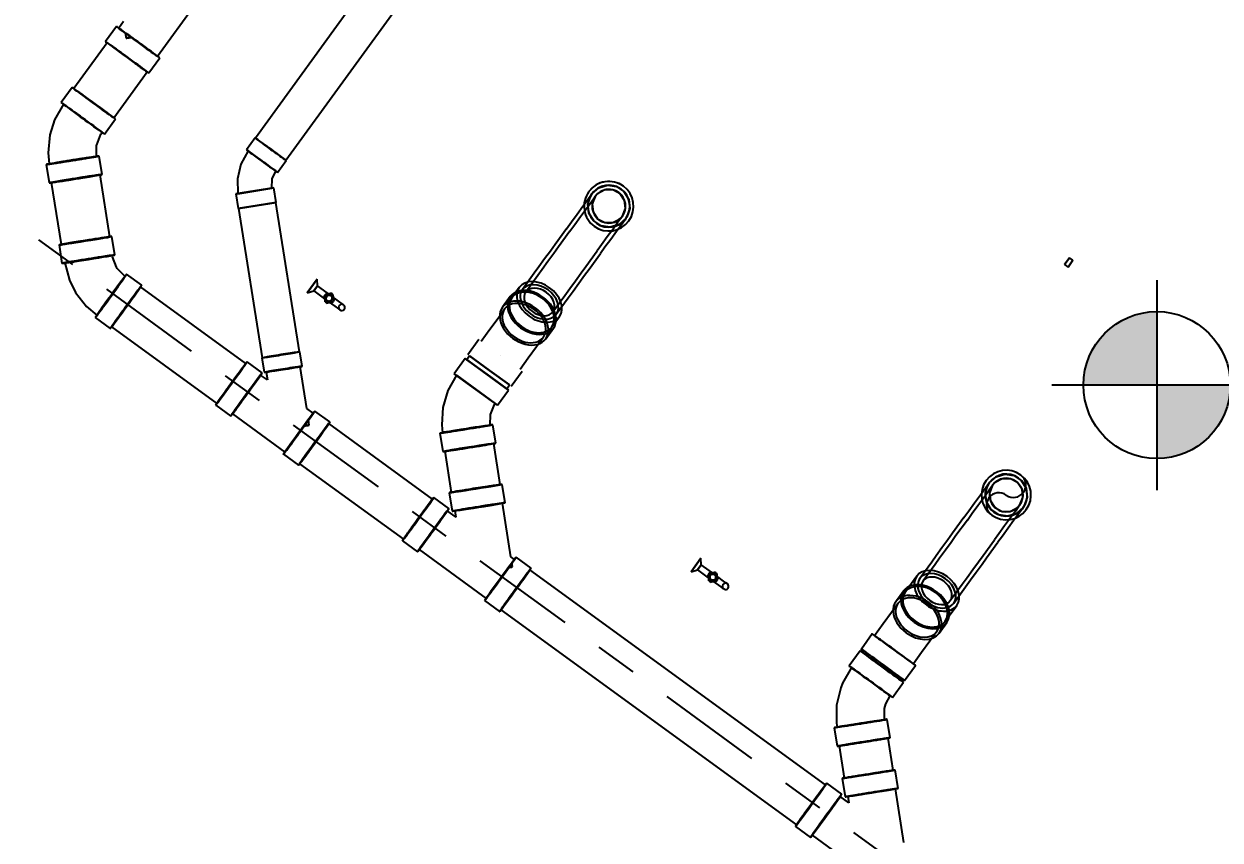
# Model space of a CAD drawing. Header units: inches. Extents: x 400392 to 401495, y 4543971 to 4544133.
# Drawn here: x 400759.163 to 400762.012, y 4544095.91 to 4544097.853 of the extents above; entities that cross this region are included whole.
import ezdxf

# ---------------------------------------------------------------- set-up
doc = ezdxf.new("R2010")
doc.units = ezdxf.units.IN
doc.header["$MEASUREMENT"] = 0
doc.linetypes.add('CENTER', pattern=[2, 1.25, -0.25, 0.25, -0.25])
doc.linetypes.add('CONTINU', pattern=[0])
doc.layers.add('A-DETL-GENF', color=92, linetype='Continuous', lineweight=9)
for name, color, linetype in [('kolon tarama prota', 252, 'Continuous'), ('skesit prota', 7, 'Continuous'), ('st-s_level (kot)', 6, 'Continuous'), ('st-s_levelmark (kot işareti)', 4, 'Continuous')]:
    doc.layers.add(name, color=color, linetype=linetype)
doc.styles.add('OLCU', font='romanstw.shx')

# ---------------------------------------------------------------- blocks, each defined once
blk = doc.blocks.new('+24.06 mekanik')
at = {"layer": 'kolon tarama prota', "color": 253}
for p, q in [((3771.2, 165337.7), (3771.1, 164343)), ((3861.1, 164343), (3861.2, 165337.7)), ((5517.6, 165252.2), (5507.6, 165252.2)), ((5507.6, 165232.2), (5507.6, 165252.2)), ((5507.6, 165252.2), (5507.6, 165232.2)), ((5507.6, 165232.2), (5517.6, 165232.2)), ((5517.6, 165232.2), (5517.6, 165252.2)), ((5517.6, 165252.2), (5517.6, 165232.2)), ((4547.6, 164765.6), (4547.6, 164765.6)), ((4547.6, 164647.6), (4547.6, 164647.6)), ((4497.6, 164604.1), (4497.6, 164558.1)), ((4507.6, 164604.1), (4507.6, 164558.1)), ((4587.6, 164558.1), (4587.6, 164604.1)), ((4597.6, 164558.1), (4597.6, 164604.1)), ((5667.6, 164604.1), (5667.6, 164558.1)), ((5677.6, 164604.1), (5677.6, 164558.1)), ((5757.6, 164558.1), (5757.6, 164604.1)), ((5767.6, 164558.1), (5767.6, 164604.1)), ((3468, 164363.5), (3468, 164518.4)), ((4497.6, 164473.3), (4497.6, 164424.9)), ((4507.6, 164473.3), (4507.6, 164424.9)), ((4587.6, 164424.9), (4587.6, 164473.3)), ((4597.6, 164424.9), (4597.6, 164473.3)), ((5667.6, 164473.3), (5667.6, 164424.9)), ((5677.6, 164473.3), (5677.6, 164424.9)), ((5757.6, 164424.9), (5757.6, 164473.3)), ((5767.6, 164424.9), (5767.6, 164473.3)), ((4488.6, 164424.9), (4488.6, 164394.2)), ((4606.6, 164394.2), (4606.6, 164424.8)), ((5658.6, 164424.9), (5658.6, 164378)), ((5776.6, 164377.9), (5776.6, 164424.9)), ((3353.7, 164382.6), (3353.7, 164363.5)), ((4483.9, 164394.2), (4483.9, 164362.8)), ((4611.4, 164362.8), (4611.4, 164394.2)), ((5653.9, 164378), (5653.9, 164346.5)), ((5781.4, 164346.5), (5781.4, 164378)), ((3347.1, 164363.5), (3347.1, 164319.1)), ((3372.8, 164363.5), (3381.9, 164354.4)), ((3391.1, 164363.2), (3390.9, 164363.8)), ((3474.6, 164319.1), (3474.6, 164363.5)), ((3770.3, 164343), (3770.3, 164308)), ((3861.9, 164308), (3861.9, 164343)), ((3351.9, 164319.1), (3351.9, 164183.9)), ((3469.9, 164183.9), (3469.9, 164319.1)), ((3811.7, 164208), (3876.5, 164272.7)), ((3876.5, 164272.7), (3811.7, 164208)), ((3815.2, 164211.4), (3873.1, 164269.3)), ((3873.1, 164269.3), (3815.2, 164211.4)), ((3901.2, 164248), (3876.5, 164272.7)), ((4483.9, 164267.9), (4483.9, 164223.4)), ((4547.6, 164267.9), (4547.6, 164267.9)), ((4547.6, 164267.9), (4547.6, 164267.9)), ((4547.6, 164267.9), (4547.6, 164267.9)), ((4547.6, 164267.9), (4547.6, 164267.9)), ((4611.4, 164223.4), (4611.4, 164267.9)), ((3836.5, 164183.2), (3901.2, 164248)), ((3901.2, 164248), (3836.5, 164183.2)), ((3900.7, 164247.4), (3868.9, 164215.6)), ((3868.9, 164215.6), (3900.7, 164247.4)), ((4155.2, 163992.9), (3900.7, 164247.4)), ((5653.9, 164251.6), (5653.9, 164207.2)), ((5781.4, 164207.2), (5781.4, 164251.6)), ((3811.7, 164208), (3836.5, 164183.2)), ((3868.9, 164215.6), (3837, 164183.8)), ((3837, 164183.8), (3868.9, 164215.6)), ((4483.9, 164212), (4483.9, 164167.5)), ((4483.9, 164212), (4611.4, 164212)), ((4611.4, 164212), (4483.9, 164212)), ((4488.6, 164223.4), (4488.6, 164212)), ((4488.6, 164223.4), (4547.6, 164223.4)), ((4547.6, 164223.4), (4488.6, 164223.4)), ((4488.6, 164212), (4547.6, 164212)), ((4547.6, 164212), (4488.6, 164212)), ((4547.6, 164223.4), (4606.6, 164223.4)), ((4606.6, 164223.4), (4547.6, 164223.4)), ((4547.6, 164223.4), (4547.6, 164223.4)), ((4547.6, 164223.4), (4547.6, 164223.4)), ((4547.6, 164212), (4606.6, 164212)), ((4606.6, 164212), (4547.6, 164212)), ((4606.6, 164212), (4606.6, 164223.4)), ((4611.4, 164167.5), (4611.4, 164212)), ((5653.9, 164202.2), (5653.9, 164157.7)), ((5658.6, 164207.2), (5658.6, 164202.2)), ((5776.6, 164202.2), (5776.6, 164207.2)), ((5781.4, 164157.7), (5781.4, 164202.2)), ((3347.1, 164183.9), (3347.1, 164139.5)), ((3474.6, 164139.5), (3474.6, 164183.9)), ((3837, 164183.8), (4091.5, 163929.3)), ((4097.6, 164145.2), (4087.6, 164157.7)), ((4087.6, 164157.7), (4087.6, 164117.7)), ((4087.6, 164117.7), (4087.6, 164157.7)), ((4137.2, 164145.2), (4097.6, 164145.2)), ((4097.6, 164145.2), (4097.6, 164130.2)), ((4097.6, 164130.2), (4097.6, 164145.2)), ((4097.6, 164130.2), (4097.6, 164145.2)), ((4097.6, 164145.2), (4097.6, 164130.2)), ((4159.5, 164145.2), (4137.2, 164145.2)), ((4483.9, 164167.5), (4611.4, 164167.5)), ((4611.4, 164167.5), (4483.9, 164167.5)), ((4604.8, 164167.5), (4490.5, 164167.5)), ((4490.5, 164167.5), (4604.8, 164167.5)), ((5227.6, 164145.2), (5217.6, 164157.7)), ((5217.6, 164157.7), (5217.6, 164117.7)), ((5217.6, 164117.7), (5217.6, 164157.7)), ((5267.1, 164145.2), (5227.6, 164145.2)), ((5227.6, 164145.2), (5227.6, 164130.2)), ((5227.6, 164130.2), (5227.6, 164145.2)), ((5227.6, 164130.2), (5227.6, 164145.2)), ((5227.6, 164145.2), (5227.6, 164130.2)), ((5289.5, 164145.2), (5267.1, 164145.2)), ((5777.9, 164136), (5774.8, 164157.7)), ((4087.6, 164117.7), (4097.6, 164130.2)), ((4097.6, 164130.2), (4137.2, 164130.2)), ((4137.2, 164130.2), (4159.5, 164130.2)), ((4661.2, 164091.7), (4629.7, 164123.1)), ((5217.6, 164117.7), (5227.6, 164130.2)), ((5227.6, 164130.2), (5267.1, 164130.2)), ((5267.1, 164130.2), (5289.5, 164130.2)), ((3526.7, 164058.2), (3495.2, 164089.7)), ((4727.9, 164018.2), (4657.8, 164088.3)), ((5833.4, 164076.5), (5802, 164107.9)), ((5885, 164018.2), (5830.1, 164073.2)), ((3629, 163949.2), (3523.3, 164054.9)), ((4539.6, 164033), (4571, 164001.5)), ((3405.1, 163999.5), (3436.5, 163968.1)), ((4574.4, 164004.9), (4644.5, 163934.8)), ((4762.7, 163990.2), (4731.3, 164021.6)), ((5711.8, 164017.8), (5743.3, 163986.4)), ((5919.8, 163990.2), (5888.4, 164021.6)), ((3439.9, 163971.4), (3545.6, 163865.7)), ((4155.2, 163992.9), (4123.4, 163961.1)), ((4123.4, 163961.1), (4155.2, 163992.9)), ((4180.5, 163968.8), (4155.7, 163993.5)), ((4849.7, 163893.9), (4758.1, 163985.5)), ((5746.6, 163989.7), (5801.6, 163934.8)), ((6006.7, 163893.9), (5915.1, 163985.5)), ((3663.8, 163921.1), (3632.4, 163952.5)), ((4123.4, 163961.1), (4091.5, 163929.3)), ((4091.5, 163929.3), (4123.4, 163961.1)), ((4248.5, 163893.9), (4177.1, 163965.3)), ((4091, 163928.7), (4115.7, 163904)), ((4641.1, 163931.4), (4672.6, 163900)), ((5798.2, 163931.4), (5829.6, 163900)), ((3758.1, 163900.5), (3713.6, 163900.5)), ((4068.3, 163895.7), (3758.1, 163895.7)), ((4112.7, 163900.5), (4068.3, 163900.5)), ((4132.7, 163893.9), (4112.7, 163893.9)), ((4119.1, 163907.4), (4132.7, 163893.8)), ((4267.6, 163893.9), (4248.5, 163893.9)), ((4312.1, 163900.5), (4267.6, 163900.5)), ((4618, 163895.7), (4312.1, 163895.7)), ((4662.5, 163900.5), (4618, 163900.5)), ((4688.1, 163893.9), (4662.5, 163893.9)), ((4677.2, 163904.7), (4688.1, 163893.8)), ((4860, 163893.9), (4849.7, 163893.9)), ((4904.4, 163900.5), (4860, 163900.5)), ((5775.1, 163895.7), (4904.4, 163895.7)), ((5819.5, 163900.5), (5775.1, 163900.5)), ((5845.1, 163893.9), (5819.5, 163893.9)), ((5834.3, 163904.7), (5845.1, 163893.8)), ((3542.2, 163862.4), (3573.7, 163830.9)), ((4276.7, 163865.7), (4267.6, 163874.8)), ((4859.7, 163870.8), (4860.3, 163870.6)), ((4866.4, 163877.1), (4860, 163883.6)), ((4267.3, 163856.7), (4267.9, 163856.5)), ((3713.6, 163773), (3758.1, 163773)), ((3758.1, 163777.7), (4068.3, 163777.7)), ((4068.3, 163773), (4112.7, 163773)), ((4112.7, 163779.6), (4267.6, 163779.6)), ((4267.6, 163773), (4312.1, 163773)), ((4312.1, 163777.7), (4618, 163777.7)), ((4618, 163773), (4662.5, 163773)), ((4662.5, 163779.6), (4860, 163779.6)), ((4860, 163773), (4904.4, 163773)), ((4904.4, 163777.7), (5775.1, 163777.7)), ((5775.1, 163773), (5819.5, 163773)), ((5819.5, 163779.6), (6017, 163779.6))]:
    blk.add_line(p, q, dxfattribs=at)
at = {"layer": 'kolon tarama prota', "color": 253, "flags": 128}
for points in [[(4497.6, 164706.6), (4502.3, 164727.7), (4515.5, 164744.9), (4534.7, 164754.9), (4556.3, 164755.8), (4576.3, 164747.5), (4591, 164731.5), (4597.4, 164710.9), (4597.6, 164706.6)], [(4587.6, 164706.6), (4583, 164725.3), (4570, 164739.7), (4551.9, 164746.3), (4532.8, 164743.7), (4517.1, 164732.4), (4508.5, 164715), (4507.6, 164706.6)], [(5667.6, 164706.6), (5672.3, 164727.7), (5685.5, 164744.9), (5704.7, 164754.9), (5726.3, 164755.8), (5746.3, 164747.5), (5761, 164731.5), (5767.4, 164710.9), (5767.6, 164706.6)], [(5757.6, 164706.6), (5753, 164725.3), (5740, 164739.7), (5721.9, 164746.3), (5702.8, 164743.7), (5687.1, 164732.4), (5678.5, 164715), (5677.6, 164706.6)], [(4497.6, 164604.1), (4497.6, 164623.9), (4497.6, 164647.2), (4497.6, 164670.5), (4497.6, 164689.9), (4497.6, 164702.6), (4497.6, 164706.6)], [(4597.6, 164706.6), (4592.9, 164685.4), (4579.8, 164668.2), (4560.6, 164658.2), (4538.9, 164657.3), (4518.9, 164665.6), (4504.3, 164681.6), (4497.8, 164702.2), (4497.6, 164706.6)], [(4507.6, 164604.1), (4507.6, 164623.9), (4507.6, 164647.2), (4507.6, 164670.5), (4507.6, 164689.9), (4507.6, 164702.6), (4507.6, 164706.6)], [(4507.6, 164706.6), (4512.3, 164687.8), (4525.2, 164673.4), (4543.4, 164666.8), (4562.5, 164669.4), (4578.2, 164680.7), (4586.7, 164698.1), (4587.6, 164706.6)], [(4587.6, 164706.6), (4587.6, 164701.9), (4587.6, 164688.5), (4587.6, 164668.6), (4587.6, 164645.2), (4587.6, 164622), (4587.6, 164604.1)], [(4597.6, 164706.6), (4597.6, 164701.9), (4597.6, 164688.5), (4597.6, 164668.6), (4597.6, 164645.2), (4597.6, 164622), (4597.6, 164604.1)], [(5667.6, 164604.1), (5667.6, 164623.9), (5667.6, 164647.2), (5667.6, 164670.5), (5667.6, 164689.9), (5667.6, 164702.6), (5667.6, 164706.6)], [(5767.6, 164706.6), (5762.9, 164685.4), (5749.8, 164668.2), (5730.6, 164658.3), (5708.9, 164657.3), (5688.9, 164665.6), (5674.3, 164681.6), (5667.8, 164702.2), (5667.6, 164706.6)], [(5677.6, 164604.1), (5677.6, 164623.9), (5677.6, 164647.2), (5677.6, 164670.5), (5677.6, 164689.9), (5677.6, 164702.6), (5677.6, 164706.6)], [(5677.6, 164706.6), (5682.3, 164687.8), (5695.2, 164673.4), (5713.4, 164666.8), (5732.5, 164669.4), (5748.2, 164680.7), (5756.7, 164698.1), (5757.6, 164706.6)], [(5757.6, 164706.6), (5757.6, 164701.9), (5757.6, 164688.5), (5757.6, 164668.6), (5757.6, 164645.2), (5757.6, 164622), (5757.6, 164604.1)], [(5767.6, 164706.6), (5767.6, 164701.9), (5767.6, 164688.5), (5767.6, 164668.6), (5767.6, 164645.2), (5767.6, 164622), (5767.6, 164604.1)], [(4497.6, 164558.1), (4497.6, 164538.4), (4497.6, 164515), (4497.6, 164491.8), (4497.6, 164473.3)], [(4507.6, 164558.1), (4507.6, 164538.4), (4507.6, 164515), (4507.6, 164491.8), (4507.6, 164473.3)], [(4587.6, 164473.3), (4587.6, 164493.1), (4587.6, 164516.4), (4587.6, 164539.6), (4587.6, 164558.1)], [(4597.6, 164473.3), (4597.6, 164493.1), (4597.6, 164516.4), (4597.6, 164539.6), (4597.6, 164558.1)], [(5667.6, 164558.1), (5667.6, 164538.4), (5667.6, 164515), (5667.6, 164491.8), (5667.6, 164473.3)], [(5677.6, 164558.1), (5677.6, 164538.4), (5677.6, 164515), (5677.6, 164491.8), (5677.6, 164473.3)], [(5757.6, 164473.3), (5757.6, 164493.1), (5757.6, 164516.4), (5757.6, 164539.6), (5757.6, 164558.1)], [(5767.6, 164473.3), (5767.6, 164493.1), (5767.6, 164516.4), (5767.6, 164539.6), (5767.6, 164558.1)], [(4490.5, 164267.9), (4490.5, 164303.2), (4490.5, 164336.1), (4490.5, 164362.8)], [(4604.8, 164362.8), (4604.8, 164334.4), (4604.8, 164301.4), (4604.8, 164267.9)], [(5660.5, 164251.6), (5660.5, 164287.1), (5660.5, 164320.1), (5660.5, 164346.5)], [(5774.8, 164346.5), (5774.8, 164318.1), (5774.8, 164284.9), (5774.8, 164251.6)], [(3775.1, 164308), (3779.9, 164272.3), (3793.7, 164239.2), (3815.1, 164211.4)], [(3873.1, 164269.3), (3860.7, 164288.3), (3857.1, 164308)], [(4174.5, 164145.2), (4170, 164145.2), (4159.5, 164145.2)], [(4490.5, 164167.5), (4495.2, 164126), (4509.2, 164086.7), (4531.7, 164051.6), (4544.3, 164037.6)], [(4625.1, 164118.5), (4610.7, 164139.6), (4604.8, 164164.4), (4604.8, 164167.5)], [(5304.5, 164145.2), (5299.9, 164145.2), (5289.5, 164145.2)], [(5660.5, 164157.7), (5665.2, 164115.4), (5668.3, 164103.7)], [(3353.7, 164139.5), (3358.5, 164097.1), (3370.5, 164061.1)], [(3474.8, 164107.9), (3468.2, 164134), (3468, 164139.5)], [(4159.5, 164130.2), (4170.2, 164130.2), (4174.5, 164130.2)], [(5289.5, 164130.2), (5300.2, 164130.2), (5304.5, 164130.2)], [(5797.3, 164103.3), (5781.9, 164125.4), (5777.9, 164136)], [(3490.6, 164085), (3475.1, 164107.1), (3474.8, 164107.9)], [(5668.3, 164103.7), (5684.8, 164064.4), (5709.6, 164029.8), (5716.5, 164022.5)], [(3370.5, 164061.1), (3392.2, 164024.4), (3409.8, 164004.2)], [(3684.2, 163899.7), (3661.5, 163914.2), (3659.1, 163916.4)], [(3713.6, 163893.9), (3687.1, 163898.6), (3684.2, 163899.7)], [(3578.3, 163835.6), (3611.6, 163809), (3640.6, 163794)], [(3640.6, 163794), (3681.5, 163782.3), (3713.6, 163779.6)]]:
    blk.add_lwpolyline(points, dxfattribs=at)
at = {"layer": 'kolon tarama prota', "color": 253}
for centre, radius, start, end in [((4547.6, 164706.6), 50, 0, 180), ((4547.6, 164706.6), 50, 359.9992, 179.9992), ((4547.6, 164706.6), 50, 359.9992, 179.9992), ((4547.6, 164706.6), 40, 0, 180), ((4547.6, 164706.6), 40, 359.9992, 179.9992), ((4547.6, 164706.6), 40, 359.9992, 179.9992), ((5717.6, 164706.6), 59, 0, 180), ((5717.6, 164706.6), 50, 0, 180), ((5717.6, 164706.6), 50, 359.9974, 179.9974), ((5717.6, 164706.6), 50, 359.9974, 179.9974), ((5717.6, 164706.6), 40, 0, 180), ((5717.6, 164706.6), 40, 359.9974, 179.9974), ((5717.6, 164706.6), 40, 359.9974, 179.9974), ((5717.6, 164736.1), 29.5, 270, 90), ((4547.6, 164706.6), 50, 180, 0), ((4547.6, 164706.6), 50, 179.9992, 359.9992), ((4547.6, 164706.6), 50, 179.9992, 359.9992), ((4547.6, 164706.6), 40, 180, 0), ((4547.6, 164706.6), 40, 179.9992, 359.9992), ((4547.6, 164706.6), 40, 179.9992, 359.9992), ((5717.6, 164706.6), 59, 180, 0), ((5717.6, 164706.6), 50, 180, 0), ((5717.6, 164706.6), 50, 179.9974, 359.9974), ((5717.6, 164706.6), 50, 179.9974, 359.9974), ((5717.6, 164706.6), 40, 180, 0), ((5717.6, 164706.6), 40, 179.9974, 359.9974), ((5717.6, 164706.6), 40, 179.9974, 359.9974), ((5717.6, 164677.1), 29.5, 90, 270), ((4137.2, 164137.7), 9.09, 0, 180), ((4137.2, 164137.7), 7.5, 90, 180), ((4137.2, 164137.7), 12.8, 80.2428, 99.7572), ((4137.2, 164137.7), 7.5, 0, 90), ((4174.5, 164137.7), 7.5, 90, 270), ((4174.5, 164137.7), 7.5, 270, 90), ((5267.1, 164137.7), 9.09, 0, 180), ((5267.1, 164137.7), 7.5, 90, 180), ((5267.1, 164137.7), 12.8, 80.2428, 99.7572), ((5267.1, 164137.7), 7.5, 0, 90), ((5304.5, 164137.7), 7.5, 90, 270), ((5304.5, 164137.7), 7.5, 270, 90), ((4137.2, 164137.7), 12.8, 170.2428, 180), ((4137.2, 164137.7), 12.8, 180, 189.7572), ((4137.2, 164137.7), 9.09, 180, 0), ((4137.2, 164137.7), 7.5, 180, 270), ((4137.2, 164137.7), 12.8, 260.2428, 279.7572), ((4137.2, 164137.7), 7.5, 270, 0), ((4137.2, 164137.7), 12.8, 0, 9.7572), ((4137.2, 164137.7), 12.8, 350.2428, 0), ((5267.1, 164137.7), 12.8, 170.2428, 180), ((5267.1, 164137.7), 12.8, 180, 189.7572), ((5267.1, 164137.7), 9.09, 180, 0), ((5267.1, 164137.7), 7.5, 180, 270), ((5267.1, 164137.7), 12.8, 260.2428, 279.7572), ((5267.1, 164137.7), 7.5, 270, 0), ((5267.1, 164137.7), 12.8, 0, 9.7572), ((5267.1, 164137.7), 12.8, 350.2428, 0)]:
    blk.add_arc(centre, radius, start, end, dxfattribs=at)
for centre, major_axis, ratio, start_param, end_param in [((4547.6, 164706.6), (0, 59), 0.999998, 0, 1.570796), ((4547.6, 164706.6), (0, 59), 0.999998, 6.283185, 7.853982), ((4547.6, 164706.6), (0, 59), 0.999998, 4.712389, 6.283185), ((4547.6, 164706.6), (0, 59), 0.999998, 4.712389, 6.283185), ((4547.6, 164706.6), (0, 59), 0.999998, 1.570796, 3.141593), ((4547.6, 164706.6), (0, 59), 0.999998, 1.570796, 3.141593), ((4547.6, 164706.6), (0, 59), 0.999998, 3.141593, 4.712389), ((4547.6, 164706.6), (0, 59), 0.999998, 3.141593, 4.712389), ((4547.6, 164424.9), (-59, 0), 0.707107, 4.712389, 6.283185), ((4547.6, 164424.9), (-50, 0), 0.707107, 3.141593, 6.283185), ((4547.6, 164424.9), (-59, 0), 0.707107, 3.141593, 4.712389), ((5717.6, 164424.9), (-59, 0), 0.707107, 4.712389, 6.283185), ((5717.6, 164424.9), (-50, 0), 0.707107, 3.141593, 6.283185), ((5717.6, 164424.9), (-59, 0), 0.707107, 3.141593, 4.712389), ((4547.6, 164394.2), (-63.8, 0), 0.707107, 4.712389, 7.853982), ((4547.6, 164394.2), (-59, 0), 0.707107, 4.712389, 6.283185), ((4547.6, 164424.9), (-40, 0), 0.707107, 3.141593, 6.283185), ((4547.6, 164394.2), (63.8, 0), 0.707107, 4.712389, 7.853982), ((4547.6, 164394.2), (-59, 0), 0.707107, 3.141593, 4.712389), ((5717.6, 164424.9), (-40, 0), 0.707107, 3.141593, 6.283185), ((4547.6, 164362.8), (-63.8, 0), 0.707107, 4.712389, 7.853982), ((4547.6, 164424.9), (-59, 0), 0.707107, 0, 1.570796), ((4547.6, 164362.8), (57.1, 0), 0.707107, 1.570796, 4.712389), ((4547.6, 164424.9), (-50, 0), 0.707107, 0, 3.141593), ((4547.6, 164424.9), (40, 0), 0.707107, 3.141593, 6.283185), ((4547.6, 164424.9), (-59, 0), 0.707107, 1.570796, 3.141593), ((4547.6, 164362.8), (63.8, 0), 0.707107, 4.712389, 7.853982), ((4547.6, 164362.8), (57.2, 0), 0.707107, 4.712389, 7.853982), ((5717.6, 164378), (-63.8, 0), 0.707107, 4.71241, 7.854003), ((5717.6, 164424.9), (-59, 0), 0.707107, 0, 1.570796), ((5717.6, 164378), (-59, 0), 0.707107, 4.712389, 6.283185), ((5717.6, 164424.9), (-50, 0), 0.707107, 0, 3.141593), ((5717.6, 164424.9), (40, 0), 0.707107, 3.141593, 6.283185), ((5717.6, 164424.9), (-59, 0), 0.707107, 1.570796, 3.141593), ((5717.6, 164378), (-63.8, 0), 0.707107, 1.570818, 4.71241), ((5717.6, 164378), (-59, 0), 0.707107, 3.141593, 4.712389), ((4547.6, 164394.2), (-59, 0), 0.707107, 0, 1.570796), ((4547.6, 164394.2), (-59, 0), 0.707107, 1.570796, 3.141593), ((5717.6, 164346.5), (-63.8, 0), 0.707107, 4.71241, 7.854003), ((5717.6, 164346.5), (-57.1, 0), 0.707107, 4.71241, 7.854003), ((5717.6, 164378), (-59, 0), 0.707107, 0, 1.570796), ((5717.6, 164346.5), (-63.8, 0), 0.707107, 1.570818, 4.71241), ((5717.6, 164346.5), (-57.1, 0), 0.707107, 1.570818, 4.71241), ((5717.6, 164378), (-59, 0), 0.707107, 1.570796, 3.141593), ((3410.9, 164363.5), (-63.8, 0), 0.009759, 3.145975, 6.287568), ((3410.9, 164363.5), (-63.8, 0), 0.009759, 0.004382, 3.145975), ((3410.9, 164363.5), (-57.1, 0), 0.009759, 3.145975, 6.287568), ((3410.9, 164363.5), (-57.1, 0), 0.009759, 0.004382, 3.145975), ((3410.9, 164383.4), (29, 29), 0.009999, 2.32314, 3.13779), ((3410.9, 164383.4), (29, 29), 0.009999, 3.13779, 3.95244), ((3816.1, 164343), (-45.8, 0), 0.01239, 6.270798, 9.41239), ((3816.1, 164343), (-45.8, 0), 0.01239, 3.129205, 6.270798), ((3816.1, 164343), (-45, 0), 0.01239, 4.712389, 6.283185), ((3816.1, 164343), (-45, 0), 0.01239, 0, 1.570796), ((3816.1, 164343), (-45, 0), 0.01239, 3.141593, 4.712389), ((3816.1, 164343), (-45, 0), 0.01239, 1.570796, 3.141593), ((3410.9, 164319.1), (-63.8, 0), 0.009759, 3.145975, 6.287568), ((3410.9, 164319.1), (-63.8, 0), 0.009759, 0.004382, 3.145975), ((3410.9, 164319.1), (-59, 0), 0.009759, 4.712389, 6.283185), ((3410.9, 164319.1), (-59, 0), 0.009759, 0, 1.570796), ((3410.9, 164319.1), (-59, 0), 0.009759, 3.141593, 4.712389), ((3410.9, 164319.1), (-59, 0), 0.009759, 1.570796, 3.141593), ((3816.1, 164308), (-45.8, 0), 0.01239, 6.270798, 9.41239), ((3816.1, 164308), (-45.8, 0), 0.01239, 3.129205, 6.270798), ((3816.1, 164308), (-41, 0), 0.01239, 6.270798, 9.41239), ((3816.1, 164308), (-41, 0), 0.01239, 3.129205, 6.270798), ((5717.6, 164251.6), (-63.8, 0), 0.007724, 4.712404, 7.853997), ((5717.6, 164251.6), (-57.1, 0), 0.007724, 4.712404, 7.853997), ((5717.6, 164251.6), (-57.1, 0), 0.007724, 1.570812, 4.712404), ((5717.6, 164251.6), (-63.8, 0), 0.007724, 1.570812, 4.712404), ((5717.6, 164202.2), (63.8, 0), 0.007724, 0.002275, 3.143868), ((5717.6, 164207.2), (-63.8, 0), 0.007724, 4.712404, 7.853997), ((5717.6, 164202.2), (63.8, 0), 0.007724, 3.143868, 6.285461), ((5717.6, 164207.2), (-59, 0), 0.007724, 4.712389, 6.283185), ((5717.6, 164207.2), (-59, 0), 0.007724, 0, 1.570796), ((5717.6, 164202.2), (-59, 0), 0.007724, 4.712389, 6.283185), ((5717.6, 164202.2), (-59, 0), 0.007724, 0, 1.570796), ((5717.6, 164207.2), (-59, 0), 0.007724, 3.141593, 4.712389), ((5717.6, 164207.2), (-63.8, 0), 0.007724, 1.570812, 4.712404), ((5717.6, 164207.2), (-59, 0), 0.007724, 1.570796, 3.141593), ((5717.6, 164202.2), (-59, 0), 0.007724, 3.141593, 4.712389), ((5717.6, 164202.2), (-59, 0), 0.007724, 1.570796, 3.141593), ((3410.9, 164183.9), (-63.8, 0), 0.009759, 3.145975, 6.287568), ((3410.9, 164183.9), (-63.8, 0), 0.009759, 0.004382, 3.145975), ((3410.9, 164183.9), (-59, 0), 0.009759, 4.712389, 6.283185), ((3410.9, 164183.9), (-59, 0), 0.009759, 0, 1.570796), ((3410.9, 164183.9), (-59, 0), 0.009759, 3.141593, 4.712389), ((3410.9, 164183.9), (-59, 0), 0.009759, 1.570796, 3.141593), ((5717.6, 164157.7), (63.8, 0), 0.007724, 0.002275, 3.143868), ((5717.6, 164157.7), (63.8, 0), 0.007724, 3.143868, 6.285461), ((5717.6, 164157.7), (57.1, 0), 0.007724, 0.002275, 3.143868), ((5717.6, 164157.7), (57.1, 0), 0.007724, 3.143868, 6.285461), ((3410.9, 164139.5), (-63.8, 0), 0.009759, 3.145975, 6.287568), ((3410.9, 164139.5), (-63.8, 0), 0.009759, 0.004382, 3.145975), ((3410.9, 164139.5), (-57.1, 0), 0.009759, 3.145975, 6.287568), ((3410.9, 164139.5), (-57.1, 0), 0.009759, 0.004382, 3.145975), ((4584.7, 164078.1), (45.1, 45.1), 0.009975, 0.009975, 3.151567), ((4584.7, 164078.1), (45.1, 45.1), 0.009975, 3.151567, 6.29316), ((4584.7, 164078.1), (40.4, 40.4), 0.009975, 0.009975, 3.151567), ((4584.7, 164078.1), (40.4, 40.4), 0.009975, 3.151567, 6.29316), ((3450.2, 164044.6), (45.1, 45.1), 0.01, 6.279383, 9.420976), ((3450.2, 164044.6), (45.1, 45.1), 0.01, 3.13779, 6.279383), ((3450.2, 164044.6), (40.4, 40.4), 0.01, 6.279383, 9.420976), ((3450.2, 164044.6), (40.4, 40.4), 0.01, 3.13779, 6.279383), ((4616.1, 164046.6), (45.1, 45.1), 0.009975, 0.009975, 3.151567), ((4616.1, 164046.6), (45.1, 45.1), 0.009975, 3.151567, 6.29316), ((4616.1, 164046.6), (41.7, 41.7), 0.009975, 0, 1.570796), ((4616.1, 164046.6), (41.7, 41.7), 0.009975, 4.712389, 6.283185), ((5756.9, 164062.9), (45.1, 45.1), 0.007071, 6.279333, 9.420926), ((5756.9, 164062.9), (45.1, 45.1), 0.007071, 3.13774, 6.279333), ((5756.9, 164062.9), (40.4, 40.4), 0.007071, 6.279333, 9.420926), ((5756.9, 164062.9), (40.4, 40.4), 0.007071, 3.13774, 6.279333), ((3481.6, 164013.2), (45.1, 45.1), 0.01, 6.279383, 9.420976), ((3481.6, 164013.2), (45.1, 45.1), 0.01, 3.13779, 6.279383), ((5788.3, 164031.4), (45.1, 45.1), 0.007071, 6.279333, 9.420926), ((5788.3, 164031.4), (45.1, 45.1), 0.007071, 3.13774, 6.279333), ((5788.3, 164031.4), (41.7, 41.7), 0.007071, 0, 1.570796), ((5788.3, 164031.4), (41.7, 41.7), 0.007071, 4.712389, 6.283185), ((3481.6, 164013.2), (41.7, 41.7), 0.01, 0, 1.570796), ((3481.6, 164013.2), (41.7, 41.7), 0.01, 4.712389, 6.283185), ((4616.1, 164046.6), (41.7, 41.7), 0.009975, 1.570796, 3.141593), ((4616.1, 164046.6), (41.7, 41.7), 0.009975, 3.141593, 4.712389), ((5788.3, 164031.4), (41.7, 41.7), 0.007071, 1.570796, 3.141593), ((5788.3, 164031.4), (41.7, 41.7), 0.007071, 3.141593, 4.712389), ((3481.6, 164013.2), (41.7, 41.7), 0.01, 1.570796, 3.141593), ((3481.6, 164013.2), (41.7, 41.7), 0.01, 3.141593, 4.712389), ((4686.2, 163976.5), (45.1, 45.1), 0.009975, 0.004167, 3.14576), ((4686.2, 163976.5), (45.1, 45.1), 0.009975, 3.14576, 6.287352), ((4686.2, 163976.5), (41.7, 41.7), 0.009975, 0, 1.570796), ((4686.2, 163976.5), (41.7, 41.7), 0.009975, 4.712389, 6.283185), ((5843.3, 163976.5), (45.1, 45.1), 0.007071, 0.007071, 3.148664), ((5843.3, 163976.5), (45.1, 45.1), 0.007071, 3.148664, 6.290256), ((5843.3, 163976.5), (41.7, 41.7), 0.007071, 0, 1.570796), ((5843.3, 163976.5), (41.7, 41.7), 0.007071, 4.712389, 6.283185), ((4123.4, 163961.1), (32.4, 32.4), 0.009999, 0.004155, 3.145748), ((4123.4, 163961.1), (32.4, 32.4), 0.009999, 3.145748, 6.287341), ((4686.2, 163976.5), (41.7, 41.7), 0.009975, 1.570796, 3.141593), ((4686.2, 163976.5), (41.7, 41.7), 0.009975, 3.141593, 4.712389), ((4717.6, 163945.1), (45.1, 45.1), 0.009975, 0.004167, 3.14576), ((4717.6, 163945.1), (45.1, 45.1), 0.009975, 3.14576, 6.287352), ((4717.6, 163945.1), (40.4, 40.4), 0.009975, 0.004167, 3.14576), ((4717.6, 163945.1), (40.4, 40.4), 0.009975, 3.14576, 6.287352), ((5843.3, 163976.5), (41.7, 41.7), 0.007071, 1.570796, 3.141593), ((5843.3, 163976.5), (41.7, 41.7), 0.007071, 3.141593, 4.712389), ((5874.7, 163945.1), (45.1, 45.1), 0.007071, 0.007071, 3.148664), ((5874.7, 163945.1), (45.1, 45.1), 0.007071, 3.148664, 6.290256), ((5874.7, 163945.1), (40.4, 40.4), 0.007071, 0.007071, 3.148664), ((5874.7, 163945.1), (40.4, 40.4), 0.007071, 3.148664, 6.290256), ((3587.3, 163907.4), (45.1, 45.1), 0.01, 0.004155, 3.145748), ((3587.3, 163907.4), (45.1, 45.1), 0.01, 3.145748, 6.28734), ((3587.3, 163907.4), (41.7, 41.7), 0.01, 0, 1.570796), ((3587.3, 163907.4), (41.7, 41.7), 0.01, 4.712389, 6.283185), ((4148.1, 163936.4), (32.4, 32.4), 0.009999, 0.004155, 3.145748), ((4148.1, 163936.4), (32.4, 32.4), 0.009999, 3.145748, 6.287341), ((4148.1, 163936.4), (29, 29), 0.009999, 0.004155, 3.145748), ((4148.1, 163936.4), (29, 29), 0.009999, 3.145748, 6.287341), ((3618.7, 163876), (45.1, 45.1), 0.01, 0.004155, 3.145748), ((3618.7, 163876), (45.1, 45.1), 0.01, 3.145748, 6.28734), ((3618.7, 163876), (40.4, 40.4), 0.01, 0.004155, 3.145748), ((3618.7, 163876), (40.4, 40.4), 0.01, 3.145748, 6.28734), ((3587.3, 163907.4), (41.7, 41.7), 0.01, 1.570796, 3.141593), ((3587.3, 163907.4), (41.7, 41.7), 0.01, 3.141593, 4.712389), ((3713.6, 163836.7), (0, 63.8), 0.010009, 6.279053, 9.420645), ((3713.6, 163836.7), (0, 57.2), 0.010009, 6.279053, 9.420645), ((3713.6, 163836.7), (0, 63.8), 0.010009, 3.13746, 6.279053), ((3713.6, 163836.7), (0, 57.1), 0.010009, 3.13746, 6.279053), ((3758.1, 163836.7), (0, 63.8), 0.010009, 6.279053, 9.420645), ((3758.1, 163836.7), (0, 59), 0.010009, 0, 1.570796), ((3758.1, 163836.7), (0, 63.8), 0.010009, 3.13746, 6.279053), ((3758.1, 163836.7), (0, 59), 0.010009, 4.712389, 6.283185), ((4068.3, 163836.7), (0, 63.8), 0.010009, 6.279053, 9.420645), ((4068.3, 163836.7), (0, 59), 0.010009, 0, 1.570796), ((4068.3, 163836.7), (0, 63.8), 0.010009, 3.13746, 6.279053), ((4068.3, 163836.7), (0, 59), 0.010009, 4.712389, 6.283185), ((4112.7, 163836.7), (0, 63.8), 0.010009, 6.279053, 9.420645), ((4112.7, 163836.7), (0, 57.1), 0.010009, 6.279053, 9.420645), ((4112.7, 163836.7), (0, 63.8), 0.010009, 3.13746, 6.279053), ((4112.7, 163836.7), (0, 57.2), 0.010009, 3.13746, 6.279053), ((4267.6, 163836.7), (0, 63.8), 0.010009, 6.279053, 9.420645), ((4267.6, 163836.7), (0, 57.2), 0.010009, 6.279053, 9.420645), ((4267.6, 163836.7), (0, 63.8), 0.010009, 3.13746, 6.279053), ((4267.6, 163836.7), (0, 57.1), 0.010009, 3.13746, 6.279053), ((4312.1, 163836.7), (0, 63.8), 0.010009, 6.279053, 9.420645), ((4312.1, 163836.7), (0, 59), 0.010009, 0, 1.570796), ((4312.1, 163836.7), (0, 63.8), 0.010009, 3.13746, 6.279053), ((4312.1, 163836.7), (0, 59), 0.010009, 4.712389, 6.283185), ((4618, 163836.7), (0, 63.8), 0.01, 6.279078, 9.420671), ((4618, 163836.7), (0, 59), 0.010009, 0, 1.570796), ((4618, 163836.7), (0, 63.8), 0.01, 3.137485, 6.279078), ((4618, 163836.7), (0, 59), 0.010009, 4.712389, 6.283185), ((4662.5, 163836.7), (0, 63.8), 0.01, 6.279078, 9.420671), ((4662.5, 163836.7), (0, 57.2), 0.01, 6.279078, 9.420671), ((4662.5, 163836.7), (0, 63.8), 0.01, 3.137485, 6.279078), ((4662.5, 163836.7), (0, 57.2), 0.01, 3.137485, 6.279078), ((4860, 163836.7), (0, 63.8), 0.01, 6.279078, 9.420671), ((4860, 163836.7), (0, 57.1), 0.01, 6.279078, 9.420671), ((4860, 163836.7), (0, 63.8), 0.01, 3.137485, 6.279078), ((4860, 163836.7), (0, 57.2), 0.01, 3.137485, 6.279078), ((4904.4, 163836.7), (0, 63.8), 0.01, 6.279078, 9.420671), ((4904.4, 163836.7), (0, 59), 0.01, 0, 1.570796), ((4904.4, 163836.7), (0, 63.8), 0.01, 3.137485, 6.279078), ((4904.4, 163836.7), (0, 59), 0.01, 4.712389, 6.283185), ((5775.1, 163836.7), (0, 63.8), 0.01, 0, 3.141593), ((5775.1, 163836.7), (0, 59), 0.01, 0, 1.570796), ((5775.1, 163836.7), (0, 63.8), 0.01, 3.141593, 6.283185), ((5775.1, 163836.7), (0, 59), 0.01, 4.712389, 6.283185), ((5819.5, 163836.7), (0, 63.8), 0.01, 0, 3.141593), ((5819.5, 163836.7), (0, 57.1), 0.01, 0, 3.141593), ((5819.5, 163836.7), (0, 63.8), 0.01, 3.141593, 6.283185), ((5819.5, 163836.7), (0, 57.2), 0.01, 3.141593, 6.283185), ((4247.7, 163836.7), (29, 29), 0.009999, 0.004155, 0.818805), ((4247.7, 163836.7), (29, 29), 0.009999, 5.472691, 6.287341), ((4826, 163836.7), (40.4, 40.4), 0.009975, 0.004167, 0.576363), ((4826, 163836.7), (40.4, 40.4), 0.009975, 5.715156, 6.287352), ((3758.1, 163836.7), (0, 59), 0.010009, 1.570796, 3.141593), ((3758.1, 163836.7), (0, 59), 0.010009, 3.141593, 4.712389), ((4068.3, 163836.7), (0, 59), 0.010009, 1.570796, 3.141593), ((4068.3, 163836.7), (0, 59), 0.010009, 3.141593, 4.712389), ((4312.1, 163836.7), (0, 59), 0.010009, 1.570796, 3.141593), ((4312.1, 163836.7), (0, 59), 0.010009, 3.141593, 4.712389), ((4618, 163836.7), (0, 59), 0.010009, 1.570796, 3.141593), ((4618, 163836.7), (0, 59), 0.010009, 3.141593, 4.712389), ((4904.4, 163836.7), (0, 59), 0.01, 1.570796, 3.141593), ((4904.4, 163836.7), (0, 59), 0.01, 3.141593, 4.712389), ((5775.1, 163836.7), (0, 59), 0.01, 1.570796, 3.141593), ((5775.1, 163836.7), (0, 59), 0.01, 3.141593, 4.712389)]:
    blk.add_ellipse(centre, major_axis=major_axis, ratio=ratio, start_param=start_param, end_param=end_param, dxfattribs=at)
for points, knots in [([(4124.5, 164139.8), (4124.8, 164140.1), (4125.2, 164140.4), (4125.7, 164140.8), (4125.9, 164141), (4126.1, 164141.1), (4126.3, 164141.3), (4126.5, 164141.4), (4126.6, 164141.5), (4126.8, 164141.7), (4127, 164141.9), (4127.3, 164142.1), (4127.5, 164142.3), (4127.6, 164142.4), (4127.7, 164142.5), (4127.7, 164142.5), (4127.8, 164142.6), (4127.9, 164142.6), (4128, 164142.8), (4128.3, 164143), (4128.6, 164143.2), (4129, 164143.6), (4129.4, 164144), (4129.7, 164144.4), (4129.9, 164144.6), (4130.1, 164144.7), (4130.2, 164144.9), (4130.4, 164145.1), (4130.8, 164145.4), (4131.2, 164145.9), (4131.6, 164146.3), (4131.8, 164146.6), (4132, 164146.8), (4132.2, 164146.9), (4132.3, 164147), (4132.3, 164147.1), (4132.4, 164147.1), (4132.4, 164147.2), (4132.5, 164147.3), (4132.7, 164147.5), (4132.9, 164147.8), (4133.1, 164148), (4133.3, 164148.2), (4133.4, 164148.3), (4133.5, 164148.5), (4133.7, 164148.7), (4133.9, 164148.9), (4134.1, 164149.1), (4134.5, 164149.6), (4134.8, 164150), (4135, 164150.3)], [-1, -1, -1, -1, -0.875, -0.84375, -0.8125, -0.78125, -0.765625, -0.75, -0.734375, -0.71875, -0.6875, -0.65625, -0.640625, -0.632812, -0.628906, -0.625, -0.621094, -0.617188, -0.609375, -0.59375, -0.578125, -0.5625, -0.53125, -0.515625, -0.507812, -0.5, -0.492188, -0.484375, -0.46875, -0.4375, -0.421875, -0.40625, -0.390625, -0.382812, -0.378906, -0.375, -0.371094, -0.367188, -0.359375, -0.34375, -0.3125, -0.28125, -0.265625, -0.25, -0.234375, -0.21875, -0.1875, -0.15625, -0.125, 0, 0, 0, 0]), ([(4137.2, 164130.2), (4136.8, 164130.2), (4136, 164130.2), (4135.1, 164130.4), (4134.4, 164130.7), (4133.8, 164130.9), (4133.4, 164131.2), (4133.1, 164131.4), (4132.8, 164131.5), (4132.6, 164131.7), (4132.2, 164132), (4131.8, 164132.4), (4131.5, 164132.8), (4131.2, 164133.1), (4131, 164133.4), (4130.8, 164133.7), (4130.6, 164134.1), (4130.3, 164134.6), (4130, 164135.3), (4129.8, 164136.1), (4129.7, 164136.9), (4129.7, 164137.7), (4129.7, 164138.5), (4129.8, 164139.2), (4130, 164140), (4130.3, 164140.7), (4130.6, 164141.2), (4130.8, 164141.6), (4131, 164141.9), (4131.2, 164142.2), (4131.5, 164142.6), (4131.8, 164143), (4132.2, 164143.3), (4132.6, 164143.6), (4132.8, 164143.8), (4133.1, 164143.9), (4133.4, 164144.2), (4133.8, 164144.4), (4134.4, 164144.6), (4135.1, 164144.9), (4136, 164145.1), (4136.8, 164145.2), (4137.2, 164145.2)], [0, 0, 0, 0, 0.055556, 0.111111, 0.138889, 0.166667, 0.194444, 0.208333, 0.222222, 0.236111, 0.25, 0.277778, 0.305556, 0.319444, 0.333333, 0.347222, 0.361111, 0.388889, 0.416667, 0.444444, 0.472222, 0.5, 0.527778, 0.555556, 0.583333, 0.611111, 0.638889, 0.652778, 0.666667, 0.680556, 0.694444, 0.722222, 0.75, 0.763889, 0.777778, 0.791667, 0.805556, 0.833333, 0.861111, 0.888889, 0.944444, 1, 1, 1, 1]), ([(4137.2, 164145.2), (4137.5, 164145.2), (4138.3, 164145.1), (4139.2, 164144.9), (4139.9, 164144.6), (4140.5, 164144.4), (4140.9, 164144.2), (4141.3, 164143.9), (4141.5, 164143.8), (4141.7, 164143.6), (4142.1, 164143.3), (4142.5, 164143), (4142.9, 164142.6), (4143.1, 164142.2), (4143.3, 164141.9), (4143.5, 164141.6), (4143.7, 164141.2), (4144, 164140.7), (4144.3, 164140), (4144.5, 164139.2), (4144.6, 164138.5), (4144.6, 164137.7), (4144.6, 164136.9), (4144.5, 164136.1), (4144.3, 164135.3), (4144, 164134.6), (4143.7, 164134.1), (4143.5, 164133.7), (4143.3, 164133.4), (4143.1, 164133.1), (4142.9, 164132.8), (4142.5, 164132.4), (4142.1, 164132), (4141.7, 164131.7), (4141.5, 164131.5), (4141.3, 164131.4), (4140.9, 164131.2), (4140.5, 164130.9), (4139.9, 164130.7), (4139.2, 164130.4), (4138.3, 164130.2), (4137.5, 164130.2), (4137.2, 164130.2)], [0, 0, 0, 0, 0.055556, 0.111111, 0.138889, 0.166667, 0.194444, 0.208333, 0.222222, 0.236111, 0.25, 0.277778, 0.305556, 0.319444, 0.333333, 0.347222, 0.361111, 0.388889, 0.416667, 0.444444, 0.472222, 0.5, 0.527778, 0.555556, 0.583333, 0.611111, 0.638889, 0.652778, 0.666667, 0.680556, 0.694444, 0.722222, 0.75, 0.763889, 0.777778, 0.791667, 0.805556, 0.833333, 0.861111, 0.888889, 0.944444, 1, 1, 1, 1]), ([(4139.3, 164150.3), (4139.6, 164150), (4139.9, 164149.6), (4140.2, 164149.1), (4140.5, 164148.9), (4140.6, 164148.7), (4140.8, 164148.5), (4140.9, 164148.4), (4141, 164148.2), (4141.2, 164148), (4141.4, 164147.8), (4141.6, 164147.5), (4141.8, 164147.3), (4141.9, 164147.2), (4142, 164147.1), (4142, 164147.1), (4142.1, 164147), (4142.1, 164146.9), (4142.3, 164146.8), (4142.5, 164146.6), (4142.7, 164146.3), (4143.1, 164145.8), (4143.5, 164145.4), (4143.9, 164145.1), (4144.1, 164144.9), (4144.2, 164144.7), (4144.4, 164144.6), (4144.6, 164144.4), (4144.9, 164144), (4145.3, 164143.6), (4145.8, 164143.2), (4146.1, 164143), (4146.3, 164142.8), (4146.4, 164142.6), (4146.5, 164142.6), (4146.6, 164142.5), (4146.6, 164142.5), (4146.7, 164142.4), (4146.8, 164142.3), (4147, 164142.1), (4147.3, 164141.9), (4147.5, 164141.7), (4147.7, 164141.5), (4147.8, 164141.4), (4148, 164141.3), (4148.2, 164141.1), (4148.4, 164141), (4148.6, 164140.8), (4149.1, 164140.4), (4149.5, 164140.1), (4149.8, 164139.8)], [-1, -1, -1, -1, -0.875, -0.84375, -0.8125, -0.78125, -0.765625, -0.75, -0.734375, -0.71875, -0.6875, -0.65625, -0.640625, -0.632812, -0.628906, -0.625, -0.621094, -0.617188, -0.609375, -0.59375, -0.578125, -0.5625, -0.53125, -0.515625, -0.507812, -0.5, -0.492188, -0.484375, -0.46875, -0.4375, -0.421875, -0.40625, -0.390625, -0.382812, -0.378906, -0.375, -0.371094, -0.367188, -0.359375, -0.34375, -0.3125, -0.28125, -0.265625, -0.25, -0.234375, -0.21875, -0.1875, -0.15625, -0.125, 0, 0, 0, 0]), ([(5254.4, 164139.8), (5254.7, 164140.1), (5255.1, 164140.4), (5255.6, 164140.8), (5255.9, 164141), (5256.1, 164141.1), (5256.3, 164141.3), (5256.4, 164141.4), (5256.6, 164141.5), (5256.7, 164141.7), (5257, 164141.9), (5257.2, 164142.1), (5257.4, 164142.3), (5257.6, 164142.4), (5257.6, 164142.5), (5257.7, 164142.5), (5257.8, 164142.6), (5257.8, 164142.6), (5258, 164142.8), (5258.2, 164143), (5258.5, 164143.2), (5258.9, 164143.6), (5259.3, 164144), (5259.7, 164144.4), (5259.9, 164144.6), (5260, 164144.7), (5260.2, 164144.9), (5260.4, 164145.1), (5260.7, 164145.4), (5261.1, 164145.9), (5261.5, 164146.3), (5261.8, 164146.6), (5262, 164146.8), (5262.1, 164146.9), (5262.2, 164147), (5262.3, 164147.1), (5262.3, 164147.1), (5262.4, 164147.2), (5262.5, 164147.3), (5262.7, 164147.5), (5262.9, 164147.8), (5263.1, 164148), (5263.2, 164148.2), (5263.4, 164148.3), (5263.5, 164148.5), (5263.6, 164148.7), (5263.8, 164148.9), (5264, 164149.1), (5264.4, 164149.6), (5264.7, 164150), (5264.9, 164150.3)], [-1, -1, -1, -1, -0.875, -0.84375, -0.8125, -0.78125, -0.765625, -0.75, -0.734375, -0.71875, -0.6875, -0.65625, -0.640625, -0.632812, -0.628906, -0.625, -0.621094, -0.617188, -0.609375, -0.59375, -0.578125, -0.5625, -0.53125, -0.515625, -0.507812, -0.5, -0.492188, -0.484375, -0.46875, -0.4375, -0.421875, -0.40625, -0.390625, -0.382812, -0.378906, -0.375, -0.371094, -0.367188, -0.359375, -0.34375, -0.3125, -0.28125, -0.265625, -0.25, -0.234375, -0.21875, -0.1875, -0.15625, -0.125, 0, 0, 0, 0]), ([(5267.1, 164130.2), (5266.7, 164130.2), (5266, 164130.2), (5265.1, 164130.4), (5264.3, 164130.7), (5263.8, 164130.9), (5263.4, 164131.2), (5263, 164131.4), (5262.8, 164131.5), (5262.5, 164131.7), (5262.2, 164132), (5261.8, 164132.4), (5261.4, 164132.8), (5261.1, 164133.1), (5260.9, 164133.4), (5260.8, 164133.7), (5260.5, 164134.1), (5260.2, 164134.6), (5260, 164135.3), (5259.8, 164136.1), (5259.7, 164136.9), (5259.6, 164137.7), (5259.7, 164138.5), (5259.8, 164139.2), (5260, 164140), (5260.2, 164140.7), (5260.5, 164141.2), (5260.8, 164141.6), (5260.9, 164141.9), (5261.1, 164142.2), (5261.4, 164142.6), (5261.8, 164143), (5262.2, 164143.3), (5262.5, 164143.6), (5262.8, 164143.8), (5263, 164143.9), (5263.4, 164144.2), (5263.8, 164144.4), (5264.3, 164144.6), (5265.1, 164144.9), (5266, 164145.1), (5266.7, 164145.2), (5267.1, 164145.2)], [0, 0, 0, 0, 0.055556, 0.111111, 0.138889, 0.166667, 0.194444, 0.208333, 0.222222, 0.236111, 0.25, 0.277778, 0.305556, 0.319444, 0.333333, 0.347222, 0.361111, 0.388889, 0.416667, 0.444444, 0.472222, 0.5, 0.527778, 0.555556, 0.583333, 0.611111, 0.638889, 0.652778, 0.666667, 0.680556, 0.694444, 0.722222, 0.75, 0.763889, 0.777778, 0.791667, 0.805556, 0.833333, 0.861111, 0.888889, 0.944444, 1, 1, 1, 1]), ([(5267.1, 164145.2), (5267.5, 164145.2), (5268.2, 164145.1), (5269.2, 164144.9), (5269.9, 164144.6), (5270.4, 164144.4), (5270.9, 164144.2), (5271.2, 164143.9), (5271.5, 164143.8), (5271.7, 164143.6), (5272, 164143.3), (5272.4, 164143), (5272.8, 164142.6), (5273.1, 164142.2), (5273.3, 164141.9), (5273.5, 164141.6), (5273.7, 164141.2), (5274, 164140.7), (5274.3, 164140), (5274.5, 164139.2), (5274.6, 164138.5), (5274.6, 164137.7), (5274.6, 164136.9), (5274.5, 164136.1), (5274.3, 164135.3), (5274, 164134.6), (5273.7, 164134.1), (5273.5, 164133.7), (5273.3, 164133.4), (5273.1, 164133.1), (5272.8, 164132.8), (5272.4, 164132.4), (5272, 164132), (5271.7, 164131.7), (5271.5, 164131.5), (5271.2, 164131.4), (5270.9, 164131.2), (5270.4, 164130.9), (5269.9, 164130.7), (5269.2, 164130.4), (5268.2, 164130.2), (5267.5, 164130.2), (5267.1, 164130.2)], [0, 0, 0, 0, 0.055556, 0.111111, 0.138889, 0.166667, 0.194444, 0.208333, 0.222222, 0.236111, 0.25, 0.277778, 0.305556, 0.319444, 0.333333, 0.347222, 0.361111, 0.388889, 0.416667, 0.444444, 0.472222, 0.5, 0.527778, 0.555556, 0.583333, 0.611111, 0.638889, 0.652778, 0.666667, 0.680556, 0.694444, 0.722222, 0.75, 0.763889, 0.777778, 0.791667, 0.805556, 0.833333, 0.861111, 0.888889, 0.944444, 1, 1, 1, 1]), ([(5269.3, 164150.3), (5269.5, 164150), (5269.8, 164149.6), (5270.2, 164149.1), (5270.4, 164148.9), (5270.6, 164148.7), (5270.7, 164148.5), (5270.9, 164148.4), (5271, 164148.2), (5271.1, 164148), (5271.3, 164147.8), (5271.5, 164147.5), (5271.7, 164147.3), (5271.8, 164147.2), (5271.9, 164147.1), (5272, 164147.1), (5272, 164147), (5272.1, 164146.9), (5272.2, 164146.8), (5272.4, 164146.6), (5272.7, 164146.3), (5273.1, 164145.8), (5273.5, 164145.4), (5273.8, 164145.1), (5274, 164144.9), (5274.2, 164144.7), (5274.3, 164144.6), (5274.5, 164144.4), (5274.9, 164144), (5275.3, 164143.6), (5275.7, 164143.2), (5276, 164143), (5276.2, 164142.8), (5276.4, 164142.6), (5276.5, 164142.6), (5276.5, 164142.5), (5276.6, 164142.5), (5276.7, 164142.4), (5276.8, 164142.3), (5277, 164142.1), (5277.3, 164141.9), (5277.5, 164141.7), (5277.7, 164141.5), (5277.8, 164141.4), (5277.9, 164141.3), (5278.1, 164141.1), (5278.3, 164141), (5278.6, 164140.8), (5279.1, 164140.4), (5279.5, 164140.1), (5279.8, 164139.8)], [-1, -1, -1, -1, -0.875, -0.84375, -0.8125, -0.78125, -0.765625, -0.75, -0.734375, -0.71875, -0.6875, -0.65625, -0.640625, -0.632812, -0.628906, -0.625, -0.621094, -0.617188, -0.609375, -0.59375, -0.578125, -0.5625, -0.53125, -0.515625, -0.507812, -0.5, -0.492188, -0.484375, -0.46875, -0.4375, -0.421875, -0.40625, -0.390625, -0.382812, -0.378906, -0.375, -0.371094, -0.367188, -0.359375, -0.34375, -0.3125, -0.28125, -0.265625, -0.25, -0.234375, -0.21875, -0.1875, -0.15625, -0.125, 0, 0, 0, 0]), ([(4135, 164125), (4134.8, 164125.3), (4134.5, 164125.7), (4134.1, 164126.2), (4133.9, 164126.4), (4133.7, 164126.6), (4133.5, 164126.8), (4133.4, 164127), (4133.3, 164127.1), (4133.1, 164127.3), (4132.9, 164127.5), (4132.7, 164127.8), (4132.5, 164128), (4132.4, 164128.1), (4132.4, 164128.2), (4132.3, 164128.2), (4132.3, 164128.3), (4132.2, 164128.4), (4132, 164128.5), (4131.8, 164128.8), (4131.6, 164129.1), (4131.2, 164129.5), (4130.8, 164129.9), (4130.4, 164130.3), (4130.2, 164130.5), (4130.1, 164130.6), (4129.9, 164130.7), (4129.7, 164130.9), (4129.4, 164131.3), (4129, 164131.7), (4128.6, 164132.1), (4128.3, 164132.3), (4128, 164132.5), (4127.9, 164132.7), (4127.8, 164132.8), (4127.7, 164132.8), (4127.7, 164132.9), (4127.6, 164132.9), (4127.5, 164133), (4127.3, 164133.2), (4127, 164133.4), (4126.8, 164133.6), (4126.6, 164133.8), (4126.5, 164133.9), (4126.3, 164134), (4126.1, 164134.2), (4125.9, 164134.4), (4125.7, 164134.6), (4125.2, 164135), (4124.8, 164135.3), (4124.5, 164135.5)], [-1, -1, -1, -1, -0.875, -0.84375, -0.8125, -0.78125, -0.765625, -0.75, -0.734375, -0.71875, -0.6875, -0.65625, -0.640625, -0.632812, -0.628906, -0.625, -0.621094, -0.617188, -0.609375, -0.59375, -0.578125, -0.5625, -0.53125, -0.515625, -0.507812, -0.5, -0.492188, -0.484375, -0.46875, -0.4375, -0.421875, -0.40625, -0.390625, -0.382812, -0.378906, -0.375, -0.371094, -0.367188, -0.359375, -0.34375, -0.3125, -0.28125, -0.265625, -0.25, -0.234375, -0.21875, -0.1875, -0.15625, -0.125, 0, 0, 0, 0]), ([(4149.8, 164135.5), (4149.5, 164135.3), (4149.1, 164135), (4148.6, 164134.6), (4148.4, 164134.4), (4148.2, 164134.2), (4148, 164134), (4147.8, 164133.9), (4147.7, 164133.8), (4147.5, 164133.6), (4147.3, 164133.4), (4147, 164133.2), (4146.8, 164133), (4146.7, 164132.9), (4146.6, 164132.9), (4146.6, 164132.8), (4146.5, 164132.8), (4146.4, 164132.7), (4146.3, 164132.5), (4146.1, 164132.3), (4145.8, 164132.1), (4145.3, 164131.7), (4144.9, 164131.3), (4144.6, 164130.9), (4144.4, 164130.7), (4144.2, 164130.6), (4144.1, 164130.4), (4143.9, 164130.2), (4143.5, 164129.9), (4143.1, 164129.5), (4142.7, 164129.1), (4142.5, 164128.8), (4142.3, 164128.5), (4142.1, 164128.4), (4142.1, 164128.3), (4142, 164128.2), (4142, 164128.2), (4141.9, 164128.1), (4141.8, 164128), (4141.6, 164127.8), (4141.4, 164127.5), (4141.2, 164127.3), (4141, 164127.1), (4140.9, 164127), (4140.8, 164126.8), (4140.6, 164126.6), (4140.5, 164126.4), (4140.2, 164126.2), (4139.9, 164125.7), (4139.6, 164125.3), (4139.3, 164125)], [-1, -1, -1, -1, -0.875, -0.84375, -0.8125, -0.78125, -0.765625, -0.75, -0.734375, -0.71875, -0.6875, -0.65625, -0.640625, -0.632812, -0.628906, -0.625, -0.621094, -0.617188, -0.609375, -0.59375, -0.578125, -0.5625, -0.53125, -0.515625, -0.507812, -0.5, -0.492188, -0.484375, -0.46875, -0.4375, -0.421875, -0.40625, -0.390625, -0.382812, -0.378906, -0.375, -0.371094, -0.367188, -0.359375, -0.34375, -0.3125, -0.28125, -0.265625, -0.25, -0.234375, -0.21875, -0.1875, -0.15625, -0.125, 0, 0, 0, 0]), ([(5264.9, 164125), (5264.7, 164125.3), (5264.4, 164125.7), (5264, 164126.2), (5263.8, 164126.4), (5263.6, 164126.6), (5263.5, 164126.8), (5263.4, 164127), (5263.2, 164127.1), (5263.1, 164127.3), (5262.9, 164127.5), (5262.7, 164127.8), (5262.5, 164128), (5262.4, 164128.1), (5262.3, 164128.2), (5262.3, 164128.2), (5262.2, 164128.3), (5262.1, 164128.4), (5262, 164128.5), (5261.8, 164128.8), (5261.5, 164129.1), (5261.1, 164129.5), (5260.7, 164129.9), (5260.4, 164130.3), (5260.2, 164130.5), (5260, 164130.6), (5259.9, 164130.7), (5259.7, 164130.9), (5259.3, 164131.3), (5258.9, 164131.7), (5258.5, 164132.1), (5258.2, 164132.3), (5258, 164132.5), (5257.8, 164132.7), (5257.8, 164132.8), (5257.7, 164132.8), (5257.6, 164132.9), (5257.6, 164132.9), (5257.4, 164133), (5257.2, 164133.2), (5257, 164133.4), (5256.7, 164133.6), (5256.6, 164133.8), (5256.4, 164133.9), (5256.3, 164134), (5256.1, 164134.2), (5255.9, 164134.4), (5255.6, 164134.6), (5255.1, 164135), (5254.7, 164135.3), (5254.4, 164135.5)], [-1, -1, -1, -1, -0.875, -0.84375, -0.8125, -0.78125, -0.765625, -0.75, -0.734375, -0.71875, -0.6875, -0.65625, -0.640625, -0.632812, -0.628906, -0.625, -0.621094, -0.617188, -0.609375, -0.59375, -0.578125, -0.5625, -0.53125, -0.515625, -0.507812, -0.5, -0.492188, -0.484375, -0.46875, -0.4375, -0.421875, -0.40625, -0.390625, -0.382812, -0.378906, -0.375, -0.371094, -0.367188, -0.359375, -0.34375, -0.3125, -0.28125, -0.265625, -0.25, -0.234375, -0.21875, -0.1875, -0.15625, -0.125, 0, 0, 0, 0]), ([(5279.8, 164135.5), (5279.5, 164135.3), (5279.1, 164135), (5278.6, 164134.6), (5278.3, 164134.4), (5278.1, 164134.2), (5277.9, 164134), (5277.8, 164133.9), (5277.7, 164133.8), (5277.5, 164133.6), (5277.3, 164133.4), (5277, 164133.2), (5276.8, 164133), (5276.7, 164132.9), (5276.6, 164132.9), (5276.5, 164132.8), (5276.5, 164132.8), (5276.4, 164132.7), (5276.2, 164132.5), (5276, 164132.3), (5275.7, 164132.1), (5275.3, 164131.7), (5274.9, 164131.3), (5274.5, 164130.9), (5274.3, 164130.7), (5274.2, 164130.6), (5274, 164130.4), (5273.8, 164130.2), (5273.5, 164129.9), (5273.1, 164129.5), (5272.7, 164129.1), (5272.4, 164128.8), (5272.2, 164128.5), (5272.1, 164128.4), (5272, 164128.3), (5272, 164128.2), (5271.9, 164128.2), (5271.8, 164128.1), (5271.7, 164128), (5271.5, 164127.8), (5271.3, 164127.5), (5271.1, 164127.3), (5271, 164127.1), (5270.9, 164127), (5270.7, 164126.8), (5270.6, 164126.6), (5270.4, 164126.4), (5270.2, 164126.2), (5269.8, 164125.7), (5269.5, 164125.3), (5269.3, 164125)], [-1, -1, -1, -1, -0.875, -0.84375, -0.8125, -0.78125, -0.765625, -0.75, -0.734375, -0.71875, -0.6875, -0.65625, -0.640625, -0.632812, -0.628906, -0.625, -0.621094, -0.617188, -0.609375, -0.59375, -0.578125, -0.5625, -0.53125, -0.515625, -0.507812, -0.5, -0.492188, -0.484375, -0.46875, -0.4375, -0.421875, -0.40625, -0.390625, -0.382812, -0.378906, -0.375, -0.371094, -0.367188, -0.359375, -0.34375, -0.3125, -0.28125, -0.265625, -0.25, -0.234375, -0.21875, -0.1875, -0.15625, -0.125, 0, 0, 0, 0])]:
    blk.add_open_spline(points, degree=3, knots=knots, dxfattribs=at)
for points in [[(4135, 164150.3), (4133.4, 164148.3), (4130.1, 164144.5), (4126.4, 164141.3), (4124.5, 164139.8)], [(4149.8, 164139.8), (4147.8, 164141.4), (4144, 164144.7), (4140.8, 164148.4), (4139.3, 164150.3)], [(5264.9, 164150.3), (5263.4, 164148.3), (5260, 164144.5), (5256.3, 164141.3), (5254.4, 164139.8)], [(5279.8, 164139.8), (5277.7, 164141.4), (5273.9, 164144.7), (5270.7, 164148.4), (5269.3, 164150.3)], [(4124.5, 164135.5), (4126.5, 164133.9), (4130.3, 164130.6), (4133.5, 164126.9), (4135, 164125)], [(4139.3, 164125), (4140.9, 164127), (4144.2, 164130.8), (4147.9, 164134), (4149.8, 164135.5)], [(5254.4, 164135.5), (5256.5, 164133.9), (5260.3, 164130.6), (5263.5, 164126.9), (5264.9, 164125)], [(5269.3, 164125), (5270.8, 164127), (5274.2, 164130.8), (5277.9, 164134), (5279.8, 164135.5)]]:
    blk.add_open_spline(points, degree=3, dxfattribs=at)
blk = doc.blocks.new('PLAN_KOT')
at = {"layer": 'st-s_levelmark (kot işareti)'}
h = blk.add_hatch(color=256, dxfattribs=at)
h.paths.add_polyline_path([(0, 17.5, 0.414214), (-17.5, 0), (0, 0)])
h.paths.add_polyline_path([(17.5, 0), (0, 0), (0, -17.5, 0.414214)])
for p, q in [((0, 25), (0, -25)), ((105, 0), (-25, 0))]:
    blk.add_line(p, q, dxfattribs=at)
blk.add_circle((0, 0), 17.5, dxfattribs=at)
at = {"layer": 'st-s_level (kot)', "color": 6, "style": 'OLCU', "width": 0.8}
for tag, p in [('KOT', (22.67, 9.78)), ('DÖŞEME_KALINLIĞI', (22.67, -27.63))]:
    blk.add_attdef(tag, p, '', height=20, dxfattribs=at)

msp = doc.modelspace()

# ---------------------------------------------------------------- linework, layer by layer
at = {"layer": 'skesit prota', "linetype": 'CENTER', "ltscale": 0.2}
msp.add_lwpolyline([(400753.13, 4544101.7472), (400789.8943, 4544075.0364), (400789.7615, 4544075.8745), (400789.2325, 4544075.1463)], dxfattribs=at)

# ---------------------------------------------------------------- block references
at = {"layer": 'A-DETL-GENF', "xscale": 0.001, "yscale": 0.001, "zscale": 0.001, "rotation": 323.9999999999982}
msp.add_blockref('+24.06 mekanik', (400660.0652, 4543966.8416), dxfattribs=at)
at = {"layer": 'st-s_level (kot)', "linetype": 'CONTINU', "ltscale": 0.1, "xscale": 0.01, "yscale": 0.01, "zscale": 0.01}
msp.add_blockref('PLAN_KOT', (400761.8617, 4544096.9931), dxfattribs=at).add_auto_attribs({'KOT': '+23.56', 'DÖŞEME_KALINLIĞI': 'd=50'})

doc.saveas('drawing.dxf')
